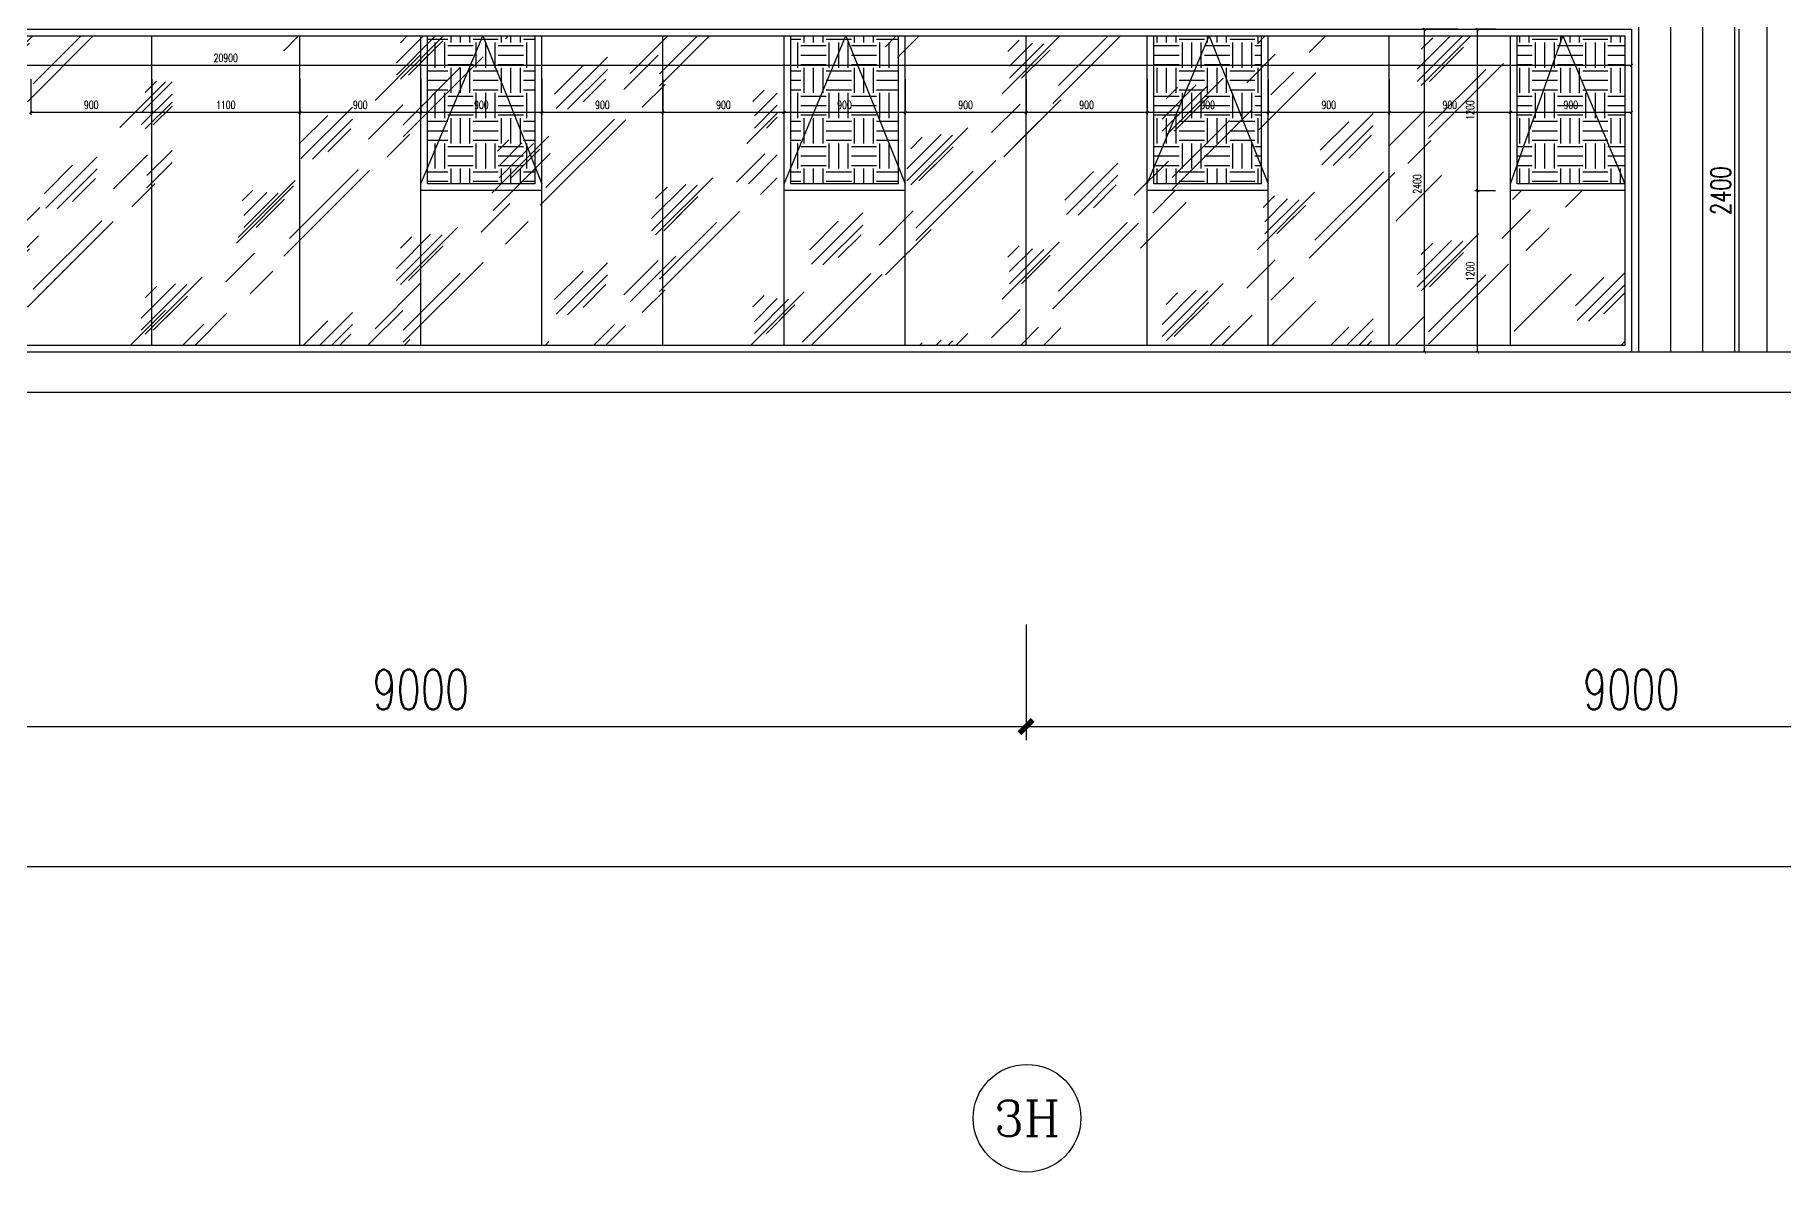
# Model space of a CAD drawing. Extents: x -2377130 to 293730, y -2 to 754590.
# Drawn here: x 39150 to 52147, y 511142 to 519595 of the extents above; entities that cross this region are included whole.
import ezdxf
from ezdxf.enums import TextEntityAlignment as Align

# ---------------------------------------------------------------- set-up
doc = ezdxf.new("R2010")
doc.units = 0
doc.header["$LTSCALE"] = 1000
doc.header["$MEASUREMENT"] = 0
doc.linetypes.add('__DASH', pattern=[0.35, 0.25, -0.1])
doc.linetypes.add('DOTE', pattern=[2.42, 2, -0.2, 0.02, -0.2])
doc.layers.get('Defpoints').update_dxf_attribs({"color": 210})
for name, color, linetype in [('A-AXIS-D', 1, 'Continuous'), ('A-AXIS-DOTE', 14, 'DOTE'), ('A-AXIS-DP', 126, 'Continuous'), ('A-HATCH-2', 251, 'Continuous'), ('A-LIN-V', 9, 'Continuous'), ('A-WINDOW', 140, 'Continuous'), ('A-门窗表显示尺寸', 160, 'Continuous'), ('AS-WALL', 40, 'Continuous'), ('PUB_TEXT', 7, 'Continuous'), ('SPACE_HATCH', 8, 'Continuous'), ('参考线', 8, 'Continuous')]:
    doc.layers.add(name, color=color, linetype=linetype)
doc.layers.add('A-WALL-HATCH', color=8, linetype='Continuous', lineweight=13)
doc.styles.add('_TCH_AXIS', font='COMPLEX', dxfattribs={"bigfont": 'GBCBIG'})
doc.styles.add('_TCH_DIM_T3', font='SIMPLEX', dxfattribs={"width": 0.705882, "bigfont": 'GBCBIG'})
doc.styles.add('A-DIM_T3', font='SIMPLEX', dxfattribs={"width": 0.705882, "bigfont": 'GBCBIG'})
doc.dimstyles.new('_TCH_ARCH&&100', dxfattribs={"dimtxt": 297.5, "dimasz": 100, "dimexe": 100, "dimexo": 100, "dimgap": 126.25, "dimtad": 1, "dimdec": 0, "dimzin": 0, "dimdsep": 46, "dimtxsty": '_TCH_DIM_T3', "dimblk": 'ARCHTICK', "dimcen": 0.09, "dimclrt": 7, "dimazin": 2, "dimtfac": 1, "dimtdec": 0, "dimtix": 1, "dimtmove": 2, "dimatfit": 3, "dimfxl": 0, "dimtolj": 1, "dimtzin": 0, "dimarcsym": 0})
doc.dimstyles.new('A-DIM&&20', dxfattribs={"dimtxt": 59.5, "dimasz": 20, "dimexe": 20, "dimexo": 20, "dimgap": 25.25, "dimtad": 1, "dimdec": 0, "dimzin": 0, "dimdsep": 46, "dimtxsty": 'A-DIM_T3', "dimblk": 'ARCHTICK', "dimcen": 0.09, "dimclrt": 7, "dimazin": 2, "dimtfac": 1, "dimtdec": 0, "dimtix": 1, "dimtmove": 2, "dimatfit": 3, "dimfxl": 0, "dimtolj": 1, "dimtzin": 0, "dimarcsym": 0})
pattern_1 = [(0, (-131780, 6e-11), (187.5, 187.5), [187.5, -187.5]), (0, (-131780, 70.31), (187.5, 187.5), [187.5, -187.5]), (0, (-131780, 140.63), (187.5, 187.5), [187.5, -187.5]), (90, (-131756.56, 164.06), (-187.5, 187.5), [187.5, -187.5]), (90, (-131686.25, 164.06), (-187.5, 187.5), [187.5, -187.5]), (90, (-131615.94, 164.06), (-187.5, 187.5), [187.5, -187.5])]

# ---------------------------------------------------------------- blocks, each defined once
blk = doc.blocks.new('_ArchTick')
at = {"color": 0, "linetype": 'ByBlock', "const_width": 0.4}
blk.add_lwpolyline([(-0.5, -0.5), (0.5, 0.5)], dxfattribs=at)
blk = doc.blocks.new('*D1877')
at = {"layer": 'A-AXIS-D', "color": 0, "lineweight": -2}
for p, q in [((-17281, 515211), (-17281, 513313)), ((168419, 515211), (168419, 513313)), ((-17281, 513413), (168419, 513413))]:
    blk.add_line(p, q, dxfattribs=at)
at = {"layer": 'Defpoints', "color": 0}
for p in [(-17281, 515311), (168419, 515311), (168419, 513413)]:
    blk.add_point(p, dxfattribs=at)
at = {"layer": 'A-AXIS-D', "color": 0, "lineweight": -2, "xscale": 100, "yscale": 100, "zscale": 100, "rotation": 180}
blk.add_blockref('_ArchTick', (-17281, 513413), dxfattribs=at)
at = {"layer": 'A-AXIS-D', "color": 0, "lineweight": -2, "xscale": 100, "yscale": 100, "zscale": 100}
blk.add_blockref('_ArchTick', (168419, 513413), dxfattribs=at)
at = {"layer": 'A-AXIS-D', "color": 7, "insert": (75569, 513688), "char_height": 297.5, "attachment_point": 5, "style": '_TCH_DIM_T3'}
blk.add_mtext('\\A1;185700', dxfattribs=at)
blk = doc.blocks.new('*D1863')
at = {"layer": 'A-AXIS-D', "color": 0, "lineweight": -2}
for p, q in [((46519, 515211), (46519, 514353)), ((55519, 515211), (55519, 514353)), ((46519, 514453), (55519, 514453))]:
    blk.add_line(p, q, dxfattribs=at)
at = {"layer": 'Defpoints', "color": 0}
for p in [(46519, 515311), (55519, 515311), (55519, 514453)]:
    blk.add_point(p, dxfattribs=at)
at = {"layer": 'A-AXIS-D', "color": 0, "lineweight": -2, "xscale": 100, "yscale": 100, "zscale": 100, "rotation": 180}
blk.add_blockref('_ArchTick', (46519, 514453), dxfattribs=at)
at = {"layer": 'A-AXIS-D', "color": 0, "lineweight": -2, "xscale": 100, "yscale": 100, "zscale": 100}
blk.add_blockref('_ArchTick', (55519, 514453), dxfattribs=at)
at = {"layer": 'A-AXIS-D', "color": 7, "insert": (51019, 514728), "char_height": 297.5, "attachment_point": 5, "style": '_TCH_DIM_T3'}
blk.add_mtext('\\A1;9000', dxfattribs=at)
blk = doc.blocks.new('*D1862')
at = {"layer": 'A-AXIS-D', "color": 0, "lineweight": -2}
for p, q in [((37519, 515211), (37519, 514353)), ((46519, 515211), (46519, 514353)), ((37519, 514453), (46519, 514453))]:
    blk.add_line(p, q, dxfattribs=at)
at = {"layer": 'Defpoints', "color": 0}
for p in [(37519, 515311), (46519, 515311), (46519, 514453)]:
    blk.add_point(p, dxfattribs=at)
at = {"layer": 'A-AXIS-D', "color": 0, "lineweight": -2, "xscale": 100, "yscale": 100, "zscale": 100, "rotation": 180}
blk.add_blockref('_ArchTick', (37519, 514453), dxfattribs=at)
at = {"layer": 'A-AXIS-D', "color": 0, "lineweight": -2, "xscale": 100, "yscale": 100, "zscale": 100}
blk.add_blockref('_ArchTick', (46519, 514453), dxfattribs=at)
at = {"layer": 'A-AXIS-D', "color": 7, "insert": (42019, 514728), "char_height": 297.5, "attachment_point": 5, "style": '_TCH_DIM_T3'}
blk.add_mtext('\\A1;9000', dxfattribs=at)
blk = doc.blocks.new('*D1613')
at = {"layer": 'A-门窗表显示尺寸', "color": 0, "lineweight": -2}
for p, q in [((30119, 519617), (30119, 519350)), ((51019, 519617), (51019, 519350)), ((30119, 519370), (51019, 519370))]:
    blk.add_line(p, q, dxfattribs=at)
at = {"layer": 'Defpoints', "color": 0}
for p in [(30119, 519637), (51019, 519637), (51019, 519370)]:
    blk.add_point(p, dxfattribs=at)
at = {"layer": 'A-门窗表显示尺寸', "color": 0, "lineweight": -2, "xscale": 20, "yscale": 20, "zscale": 20, "rotation": 180}
blk.add_blockref('_ArchTick', (30119, 519370), dxfattribs=at)
at = {"layer": 'A-门窗表显示尺寸', "color": 0, "lineweight": -2, "xscale": 20, "yscale": 20, "zscale": 20}
blk.add_blockref('_ArchTick', (51019, 519370), dxfattribs=at)
at = {"layer": 'A-门窗表显示尺寸', "color": 7, "insert": (40569, 519425), "char_height": 59.5, "attachment_point": 5, "style": 'A-DIM_T3'}
blk.add_mtext('\\A1;20900', dxfattribs=at)
blk = doc.blocks.new('*D1604')
at = {"layer": 'A-门窗表显示尺寸', "color": 0, "lineweight": -2}
for p, q in [((50009, 518437), (49856, 518437)), ((49876, 517237), (49876, 518437)), ((50009, 517237), (49856, 517237))]:
    blk.add_line(p, q, dxfattribs=at)
at = {"layer": 'Defpoints', "color": 0}
for p in [(49876, 518437), (50029, 518437), (50029, 517237)]:
    blk.add_point(p, dxfattribs=at)
at = {"layer": 'A-门窗表显示尺寸', "color": 0, "lineweight": -2, "xscale": 20, "yscale": 20, "zscale": 20}
for p, rotation in [((49876, 518437), 90), ((49876, 517237), 270)]:
    blk.add_blockref('_ArchTick', p, dxfattribs=dict(at, rotation=rotation))
at = {"layer": 'A-门窗表显示尺寸', "color": 7, "insert": (49821, 517837), "char_height": 59.5, "attachment_point": 5, "rotation": 90, "style": 'A-DIM_T3'}
blk.add_mtext('\\A1;1200', dxfattribs=at)
blk = doc.blocks.new('*D1605')
at = {"layer": 'A-门窗表显示尺寸', "color": 0, "lineweight": -2}
for p, q in [((50009, 519637), (49856, 519637)), ((49876, 518437), (49876, 519637)), ((50009, 518437), (49856, 518437))]:
    blk.add_line(p, q, dxfattribs=at)
at = {"layer": 'Defpoints', "color": 0}
for p in [(49876, 519637), (50029, 519637), (50029, 518437)]:
    blk.add_point(p, dxfattribs=at)
at = {"layer": 'A-门窗表显示尺寸', "color": 0, "lineweight": -2, "xscale": 20, "yscale": 20, "zscale": 20}
for p, rotation in [((49876, 519637), 90), ((49876, 518437), 270)]:
    blk.add_blockref('_ArchTick', p, dxfattribs=dict(at, rotation=rotation))
at = {"layer": 'A-门窗表显示尺寸', "color": 7, "insert": (49821, 519037), "char_height": 59.5, "attachment_point": 5, "rotation": 90, "style": 'A-DIM_T3'}
blk.add_mtext('\\A1;1200', dxfattribs=at)
blk = doc.blocks.new('*D1606')
at = {"layer": 'A-门窗表显示尺寸', "color": 0, "lineweight": -2}
for p, q in [((50119, 519267), (50119, 519000)), ((51019, 519267), (51019, 519000)), ((50119, 519020), (51019, 519020))]:
    blk.add_line(p, q, dxfattribs=at)
at = {"layer": 'Defpoints', "color": 0}
for p in [(50119, 519287), (51019, 519287), (51019, 519020)]:
    blk.add_point(p, dxfattribs=at)
at = {"layer": 'A-门窗表显示尺寸', "color": 0, "lineweight": -2, "xscale": 20, "yscale": 20, "zscale": 20, "rotation": 180}
blk.add_blockref('_ArchTick', (50119, 519020), dxfattribs=at)
at = {"layer": 'A-门窗表显示尺寸', "color": 0, "lineweight": -2, "xscale": 20, "yscale": 20, "zscale": 20}
blk.add_blockref('_ArchTick', (51019, 519020), dxfattribs=at)
at = {"layer": 'A-门窗表显示尺寸', "color": 7, "insert": (50569, 519075), "char_height": 59.5, "attachment_point": 5, "style": 'A-DIM_T3'}
blk.add_mtext('\\A1;900', dxfattribs=at)
blk = doc.blocks.new('*D1607')
at = {"layer": 'A-门窗表显示尺寸', "color": 0, "lineweight": -2}
for p, q in [((49219, 519267), (49219, 519000)), ((50119, 519267), (50119, 519000)), ((49219, 519020), (50119, 519020))]:
    blk.add_line(p, q, dxfattribs=at)
at = {"layer": 'Defpoints', "color": 0}
for p in [(49219, 519287), (50119, 519287), (50119, 519020)]:
    blk.add_point(p, dxfattribs=at)
at = {"layer": 'A-门窗表显示尺寸', "color": 0, "lineweight": -2, "xscale": 20, "yscale": 20, "zscale": 20, "rotation": 180}
blk.add_blockref('_ArchTick', (49219, 519020), dxfattribs=at)
at = {"layer": 'A-门窗表显示尺寸', "color": 0, "lineweight": -2, "xscale": 20, "yscale": 20, "zscale": 20}
blk.add_blockref('_ArchTick', (50119, 519020), dxfattribs=at)
at = {"layer": 'A-门窗表显示尺寸', "color": 7, "insert": (49669, 519075), "char_height": 59.5, "attachment_point": 5, "style": 'A-DIM_T3'}
blk.add_mtext('\\A1;900', dxfattribs=at)
blk = doc.blocks.new('*D1608')
at = {"layer": 'A-门窗表显示尺寸', "color": 0, "lineweight": -2}
for p, q in [((48319, 519267), (48319, 519000)), ((49219, 519267), (49219, 519000)), ((48319, 519020), (49219, 519020))]:
    blk.add_line(p, q, dxfattribs=at)
at = {"layer": 'Defpoints', "color": 0}
for p in [(48319, 519287), (49219, 519287), (49219, 519020)]:
    blk.add_point(p, dxfattribs=at)
at = {"layer": 'A-门窗表显示尺寸', "color": 0, "lineweight": -2, "xscale": 20, "yscale": 20, "zscale": 20, "rotation": 180}
blk.add_blockref('_ArchTick', (48319, 519020), dxfattribs=at)
at = {"layer": 'A-门窗表显示尺寸', "color": 0, "lineweight": -2, "xscale": 20, "yscale": 20, "zscale": 20}
blk.add_blockref('_ArchTick', (49219, 519020), dxfattribs=at)
at = {"layer": 'A-门窗表显示尺寸', "color": 7, "insert": (48769, 519075), "char_height": 59.5, "attachment_point": 5, "style": 'A-DIM_T3'}
blk.add_mtext('\\A1;900', dxfattribs=at)
blk = doc.blocks.new('*D1609')
at = {"layer": 'A-门窗表显示尺寸', "color": 0, "lineweight": -2}
for p, q in [((47419, 519267), (47419, 519000)), ((48319, 519267), (48319, 519000)), ((47419, 519020), (48319, 519020))]:
    blk.add_line(p, q, dxfattribs=at)
at = {"layer": 'Defpoints', "color": 0}
for p in [(47419, 519287), (48319, 519287), (48319, 519020)]:
    blk.add_point(p, dxfattribs=at)
at = {"layer": 'A-门窗表显示尺寸', "color": 0, "lineweight": -2, "xscale": 20, "yscale": 20, "zscale": 20, "rotation": 180}
blk.add_blockref('_ArchTick', (47419, 519020), dxfattribs=at)
at = {"layer": 'A-门窗表显示尺寸', "color": 0, "lineweight": -2, "xscale": 20, "yscale": 20, "zscale": 20}
blk.add_blockref('_ArchTick', (48319, 519020), dxfattribs=at)
at = {"layer": 'A-门窗表显示尺寸', "color": 7, "insert": (47869, 519075), "char_height": 59.5, "attachment_point": 5, "style": 'A-DIM_T3'}
blk.add_mtext('\\A1;900', dxfattribs=at)
blk = doc.blocks.new('*D1610')
at = {"layer": 'A-门窗表显示尺寸', "color": 0, "lineweight": -2}
for p, q in [((46519, 519267), (46519, 519000)), ((47419, 519267), (47419, 519000)), ((46519, 519020), (47419, 519020))]:
    blk.add_line(p, q, dxfattribs=at)
at = {"layer": 'Defpoints', "color": 0}
for p in [(46519, 519287), (47419, 519287), (47419, 519020)]:
    blk.add_point(p, dxfattribs=at)
at = {"layer": 'A-门窗表显示尺寸', "color": 0, "lineweight": -2, "xscale": 20, "yscale": 20, "zscale": 20, "rotation": 180}
blk.add_blockref('_ArchTick', (46519, 519020), dxfattribs=at)
at = {"layer": 'A-门窗表显示尺寸', "color": 0, "lineweight": -2, "xscale": 20, "yscale": 20, "zscale": 20}
blk.add_blockref('_ArchTick', (47419, 519020), dxfattribs=at)
at = {"layer": 'A-门窗表显示尺寸', "color": 7, "insert": (46969, 519075), "char_height": 59.5, "attachment_point": 5, "style": 'A-DIM_T3'}
blk.add_mtext('\\A1;900', dxfattribs=at)
blk = doc.blocks.new('*D1611')
at = {"layer": 'A-门窗表显示尺寸', "color": 0, "lineweight": -2}
for p, q in [((45619, 519267), (45619, 519000)), ((46519, 519267), (46519, 519000)), ((45619, 519020), (46519, 519020))]:
    blk.add_line(p, q, dxfattribs=at)
at = {"layer": 'Defpoints', "color": 0}
for p in [(45619, 519287), (46519, 519287), (46519, 519020)]:
    blk.add_point(p, dxfattribs=at)
at = {"layer": 'A-门窗表显示尺寸', "color": 0, "lineweight": -2, "xscale": 20, "yscale": 20, "zscale": 20, "rotation": 180}
blk.add_blockref('_ArchTick', (45619, 519020), dxfattribs=at)
at = {"layer": 'A-门窗表显示尺寸', "color": 0, "lineweight": -2, "xscale": 20, "yscale": 20, "zscale": 20}
blk.add_blockref('_ArchTick', (46519, 519020), dxfattribs=at)
at = {"layer": 'A-门窗表显示尺寸', "color": 7, "insert": (46069, 519075), "char_height": 59.5, "attachment_point": 5, "style": 'A-DIM_T3'}
blk.add_mtext('\\A1;900', dxfattribs=at)
blk = doc.blocks.new('*D1612')
at = {"layer": 'A-门窗表显示尺寸', "color": 0, "lineweight": -2}
for p, q in [((44719, 519267), (44719, 519000)), ((45619, 519267), (45619, 519000)), ((44719, 519020), (45619, 519020))]:
    blk.add_line(p, q, dxfattribs=at)
at = {"layer": 'Defpoints', "color": 0}
for p in [(44719, 519287), (45619, 519287), (45619, 519020)]:
    blk.add_point(p, dxfattribs=at)
at = {"layer": 'A-门窗表显示尺寸', "color": 0, "lineweight": -2, "xscale": 20, "yscale": 20, "zscale": 20, "rotation": 180}
blk.add_blockref('_ArchTick', (44719, 519020), dxfattribs=at)
at = {"layer": 'A-门窗表显示尺寸', "color": 0, "lineweight": -2, "xscale": 20, "yscale": 20, "zscale": 20}
blk.add_blockref('_ArchTick', (45619, 519020), dxfattribs=at)
at = {"layer": 'A-门窗表显示尺寸', "color": 7, "insert": (45169, 519075), "char_height": 59.5, "attachment_point": 5, "style": 'A-DIM_T3'}
blk.add_mtext('\\A1;900', dxfattribs=at)
blk = doc.blocks.new('*D1595')
at = {"layer": 'A-门窗表显示尺寸', "color": 0, "lineweight": -2}
for p, q in [((43819, 519267), (43819, 519000)), ((44719, 519267), (44719, 519000)), ((43819, 519020), (44719, 519020))]:
    blk.add_line(p, q, dxfattribs=at)
at = {"layer": 'Defpoints', "color": 0}
for p in [(43819, 519287), (44719, 519287), (44719, 519020)]:
    blk.add_point(p, dxfattribs=at)
at = {"layer": 'A-门窗表显示尺寸', "color": 0, "lineweight": -2, "xscale": 20, "yscale": 20, "zscale": 20, "rotation": 180}
blk.add_blockref('_ArchTick', (43819, 519020), dxfattribs=at)
at = {"layer": 'A-门窗表显示尺寸', "color": 0, "lineweight": -2, "xscale": 20, "yscale": 20, "zscale": 20}
blk.add_blockref('_ArchTick', (44719, 519020), dxfattribs=at)
at = {"layer": 'A-门窗表显示尺寸', "color": 7, "insert": (44269, 519075), "char_height": 59.5, "attachment_point": 5, "style": 'A-DIM_T3'}
blk.add_mtext('\\A1;900', dxfattribs=at)
blk = doc.blocks.new('*D1596')
at = {"layer": 'A-门窗表显示尺寸', "color": 0, "lineweight": -2}
for p, q in [((42919, 519267), (42919, 519000)), ((43819, 519267), (43819, 519000)), ((42919, 519020), (43819, 519020))]:
    blk.add_line(p, q, dxfattribs=at)
at = {"layer": 'Defpoints', "color": 0}
for p in [(42919, 519287), (43819, 519287), (43819, 519020)]:
    blk.add_point(p, dxfattribs=at)
at = {"layer": 'A-门窗表显示尺寸', "color": 0, "lineweight": -2, "xscale": 20, "yscale": 20, "zscale": 20, "rotation": 180}
blk.add_blockref('_ArchTick', (42919, 519020), dxfattribs=at)
at = {"layer": 'A-门窗表显示尺寸', "color": 0, "lineweight": -2, "xscale": 20, "yscale": 20, "zscale": 20}
blk.add_blockref('_ArchTick', (43819, 519020), dxfattribs=at)
at = {"layer": 'A-门窗表显示尺寸', "color": 7, "insert": (43369, 519075), "char_height": 59.5, "attachment_point": 5, "style": 'A-DIM_T3'}
blk.add_mtext('\\A1;900', dxfattribs=at)
blk = doc.blocks.new('*D1597')
at = {"layer": 'A-门窗表显示尺寸', "color": 0, "lineweight": -2}
for p, q in [((42019, 519267), (42019, 519000)), ((42919, 519267), (42919, 519000)), ((42019, 519020), (42919, 519020))]:
    blk.add_line(p, q, dxfattribs=at)
at = {"layer": 'Defpoints', "color": 0}
for p in [(42019, 519287), (42919, 519287), (42919, 519020)]:
    blk.add_point(p, dxfattribs=at)
at = {"layer": 'A-门窗表显示尺寸', "color": 0, "lineweight": -2, "xscale": 20, "yscale": 20, "zscale": 20, "rotation": 180}
blk.add_blockref('_ArchTick', (42019, 519020), dxfattribs=at)
at = {"layer": 'A-门窗表显示尺寸', "color": 0, "lineweight": -2, "xscale": 20, "yscale": 20, "zscale": 20}
blk.add_blockref('_ArchTick', (42919, 519020), dxfattribs=at)
at = {"layer": 'A-门窗表显示尺寸', "color": 7, "insert": (42469, 519075), "char_height": 59.5, "attachment_point": 5, "style": 'A-DIM_T3'}
blk.add_mtext('\\A1;900', dxfattribs=at)
blk = doc.blocks.new('*D1598')
at = {"layer": 'A-门窗表显示尺寸', "color": 0, "lineweight": -2}
for p, q in [((41119, 519267), (41119, 519000)), ((42019, 519267), (42019, 519000)), ((41119, 519020), (42019, 519020))]:
    blk.add_line(p, q, dxfattribs=at)
at = {"layer": 'Defpoints', "color": 0}
for p in [(41119, 519287), (42019, 519287), (42019, 519020)]:
    blk.add_point(p, dxfattribs=at)
at = {"layer": 'A-门窗表显示尺寸', "color": 0, "lineweight": -2, "xscale": 20, "yscale": 20, "zscale": 20, "rotation": 180}
blk.add_blockref('_ArchTick', (41119, 519020), dxfattribs=at)
at = {"layer": 'A-门窗表显示尺寸', "color": 0, "lineweight": -2, "xscale": 20, "yscale": 20, "zscale": 20}
blk.add_blockref('_ArchTick', (42019, 519020), dxfattribs=at)
at = {"layer": 'A-门窗表显示尺寸', "color": 7, "insert": (41569, 519075), "char_height": 59.5, "attachment_point": 5, "style": 'A-DIM_T3'}
blk.add_mtext('\\A1;900', dxfattribs=at)
blk = doc.blocks.new('*D1599')
at = {"layer": 'A-门窗表显示尺寸', "color": 0, "lineweight": -2}
for p, q in [((40019, 519267), (40019, 519000)), ((41119, 519267), (41119, 519000)), ((40019, 519020), (41119, 519020))]:
    blk.add_line(p, q, dxfattribs=at)
at = {"layer": 'Defpoints', "color": 0}
for p in [(40019, 519287), (41119, 519287), (41119, 519020)]:
    blk.add_point(p, dxfattribs=at)
at = {"layer": 'A-门窗表显示尺寸', "color": 0, "lineweight": -2, "xscale": 20, "yscale": 20, "zscale": 20, "rotation": 180}
blk.add_blockref('_ArchTick', (40019, 519020), dxfattribs=at)
at = {"layer": 'A-门窗表显示尺寸', "color": 0, "lineweight": -2, "xscale": 20, "yscale": 20, "zscale": 20}
blk.add_blockref('_ArchTick', (41119, 519020), dxfattribs=at)
at = {"layer": 'A-门窗表显示尺寸', "color": 7, "insert": (40569, 519075), "char_height": 59.5, "attachment_point": 5, "style": 'A-DIM_T3'}
blk.add_mtext('\\A1;1100', dxfattribs=at)
blk = doc.blocks.new('*D1600')
at = {"layer": 'A-门窗表显示尺寸', "color": 0, "lineweight": -2}
for p, q in [((39119, 519267), (39119, 519000)), ((40019, 519267), (40019, 519000)), ((39119, 519020), (40019, 519020))]:
    blk.add_line(p, q, dxfattribs=at)
at = {"layer": 'Defpoints', "color": 0}
for p in [(39119, 519287), (40019, 519287), (40019, 519020)]:
    blk.add_point(p, dxfattribs=at)
at = {"layer": 'A-门窗表显示尺寸', "color": 0, "lineweight": -2, "xscale": 20, "yscale": 20, "zscale": 20, "rotation": 180}
blk.add_blockref('_ArchTick', (39119, 519020), dxfattribs=at)
at = {"layer": 'A-门窗表显示尺寸', "color": 0, "lineweight": -2, "xscale": 20, "yscale": 20, "zscale": 20}
blk.add_blockref('_ArchTick', (40019, 519020), dxfattribs=at)
at = {"layer": 'A-门窗表显示尺寸', "color": 7, "insert": (39569, 519075), "char_height": 59.5, "attachment_point": 5, "style": 'A-DIM_T3'}
blk.add_mtext('\\A1;900', dxfattribs=at)
blk = doc.blocks.new('*D1594')
at = {"layer": 'A-门窗表显示尺寸', "color": 0, "lineweight": -2}
for p, q in [((49729, 519637), (49462, 519637)), ((49482, 517237), (49482, 519637)), ((49729, 517237), (49462, 517237))]:
    blk.add_line(p, q, dxfattribs=at)
at = {"layer": 'Defpoints', "color": 0}
for p in [(49482, 519637), (49749, 519637), (49749, 517237)]:
    blk.add_point(p, dxfattribs=at)
at = {"layer": 'A-门窗表显示尺寸', "color": 0, "lineweight": -2, "xscale": 20, "yscale": 20, "zscale": 20}
for p, rotation in [((49482, 519637), 90), ((49482, 517237), 270)]:
    blk.add_blockref('_ArchTick', p, dxfattribs=dict(at, rotation=rotation))
at = {"layer": 'A-门窗表显示尺寸', "color": 7, "insert": (49427, 518487), "char_height": 59.5, "attachment_point": 5, "rotation": 90, "style": 'A-DIM_T3'}
blk.add_mtext('\\A1;2400', dxfattribs=at)

msp = doc.modelspace()

# ---------------------------------------------------------------- linework, layer by layer
at = {"layer": 'A-AXIS-D', "color": 8}
msp.add_circle((46525.6, 511541.7), 400, dxfattribs=at)
at = {"layer": 'A-AXIS-DOTE', "color": 8, "linetype": '__DASH', "ltscale": 2}
msp.add_line((176167.5, 517237.5), (-23524.5, 517237.5), dxfattribs=at)
at = {"layer": 'A-AXIS-DP', "color": 8}
msp.add_line((51820.7, 517237.5), (51820.7, 519637.5), dxfattribs=at)
at = {"layer": 'A-HATCH-2', "color": 8, "linetype": 'Continuous'}
for p, q in [((51075, 517237.5), (51075, 535687.5)), ((51313.1, 517237.5), (51313.1, 535687.5)), ((51551.3, 517237.5), (51551.3, 535687.5)), ((51789.4, 517237.5), (51789.4, 535687.5)), ((52027.5, 517237.5), (52027.5, 535687.5))]:
    msp.add_line(p, q, dxfattribs=at)
at = {"layer": 'AS-WALL', "color": 8}
msp.add_line((176167.5, 516937.5), (-23524.5, 516937.5), dxfattribs=at)

# ---------------------------------------------------------------- texts
at = {"layer": 'A-AXIS-DP', "color": 8, "insert": (51683.2, 518437.5), "char_height": 148.75, "attachment_point": 5, "rotation": 90, "style": '_TCH_DIM_T3'}
msp.add_mtext('\\A1;2400', dxfattribs=at)
at = {"layer": 'PUB_TEXT', "color": 8, "style": '_TCH_AXIS'}
msp.add_text('3H', height=265.5, dxfattribs=at).set_placement((46279.1, 511409), (46772.1, 511409), align=Align.FIT)

# ---------------------------------------------------------------- dimensions: what is measured, and where the dimension line sits
at = {"layer": 'A-AXIS-D', "color": 8}
for base, p1, p2, picture, middle in [((168419.3, 513413.4), (-17280.7, 515311.4), (168419.3, 515311.4), '*D1877', (75569.3, 513688.4)), ((46519.3, 514453.4), (37519.3, 515311.4), (46519.3, 515311.4), '*D1862', (42019.3, 514728.4)), ((55519.3, 514453.4), (46519.3, 515311.4), (55519.3, 515311.4), '*D1863', (51019.3, 514728.4))]:
    dim = msp.add_linear_dim(base=base, p1=p1, p2=p2, angle=0, dimstyle='_TCH_ARCH&&100', override={"dimgap": 0}, dxfattribs=at)
    dim.commit()
    dim.dimension.update_dxf_attribs({"geometry": picture, "text_midpoint": middle, "dimtype": 161})

# ---------------------------------------------------------------- next in the draw order: wipeouts: each hides what was drawn before it
at = {"color": 8}
msp.add_wipeout([(30119.3, 517237.5), (51019.3, 517237.5), (51019.3, 519637.5), (30119.3, 519637.5)], dxfattribs=at).dxf.layer = '参考线'

# ---------------------------------------------------------------- next in the draw order: hatches: boundary and pattern name
at = {"layer": 'A-WALL-HATCH'}
h = msp.add_hatch(dxfattribs=at)
h.set_pattern_fill('玻璃2', color=8, scale=100, angle=180)
h.set_pattern_definition([(45, (1436431.1, 60), (0, 1527.35065), [600, -360, 600, -360, 240, -523.2816]), (45, (1436401.1, 90), (0, 1527.35065), [480, -600, 360, -360, 420, -463.2816]), (45, (1436401.1, 180), (0, 1527.35065), [360, -720, 240, -360, 540, -463.2816]), (45, (1436491.1, 90), (0, 1527.35065), [360, -720, 300, -1303.2815]), (45, (1436581.1, 180), (0, 1527.35065), [180, -900, 120, -1483.2815]), (45, (1436431.1, 330), (0, 1527.35065), [120, -900, 120, -480, 300, -763.2816]), (45, (1436971.1, 240), (0, 1527.35065), [600, -900, 720, -475.2816]), (45, (1436971.1, 150), (0, 1527.35065), [840, -600, 900, -355.2816]), (45, (1437121.1, 270), (0, -1697.0563), [600, -840, 480, -763.2816]), (45, (1437031.1, 450), (0, 1527.35065), [300, -1200, 360, -823.2816]), (45, (1437211.1, 360), (0, 1527.35065), [240, -1200, 240, -1003.2815])])
h.paths.add_polyline_path([(50969.3, 517287.5), (30169.3, 517287.5), (30169.3, 518437.5), (31069.3, 518437.5), (31069.3, 519587.5), (35669.3, 519587.5), (35669.3, 518437.5), (36469.3, 518437.5), (36469.3, 519587.5), (40169.3, 519587.5), (40169.3, 518437.5), (40969.3, 518437.5), (40969.3, 519587.5), (44669.3, 519587.5), (44669.3, 518437.5), (45469.3, 518437.5), (45469.3, 519587.5), (50069.3, 519587.5), (50069.3, 518437.5), (50969.3, 518437.5)])
at = {"layer": 'SPACE_HATCH'}
h = msp.add_hatch(dxfattribs=at)
h.set_pattern_fill('土壤', color=8, scale=50, style=0)
h.set_pattern_definition(pattern_1)
h.paths.add_polyline_path([(42869.3, 518487.5), (42069.3, 518487.5), (42069.3, 519587.5), (42869.3, 519587.5)])
h = msp.add_hatch(dxfattribs=at)
h.set_pattern_fill('土壤', color=8, scale=50, style=0)
h.set_pattern_definition(pattern_1)
h.paths.add_polyline_path([(42869.3, 518487.5), (42069.3, 518487.5), (42069.3, 519587.5), (42869.3, 519587.5)])
h = msp.add_hatch(dxfattribs=at)
h.set_pattern_fill('土壤', color=8, scale=50, style=0)
h.set_pattern_definition(pattern_1)
h.paths.add_polyline_path([(45569.3, 518487.5), (44769.3, 518487.5), (44769.3, 519587.5), (45569.3, 519587.5)])
h = msp.add_hatch(dxfattribs=at)
h.set_pattern_fill('土壤', color=8, scale=50, style=0)
h.set_pattern_definition(pattern_1)
h.paths.add_polyline_path([(45569.3, 518487.5), (44769.3, 518487.5), (44769.3, 519587.5), (45569.3, 519587.5)])
h = msp.add_hatch(dxfattribs=at)
h.set_pattern_fill('土壤', color=8, scale=50, style=0)
h.set_pattern_definition(pattern_1)
h.paths.add_polyline_path([(48269.3, 518487.5), (47469.3, 518487.5), (47469.3, 519587.5), (48269.3, 519587.5)])
h = msp.add_hatch(dxfattribs=at)
h.set_pattern_fill('土壤', color=8, scale=50, style=0)
h.set_pattern_definition(pattern_1)
h.paths.add_polyline_path([(48269.3, 518487.5), (47469.3, 518487.5), (47469.3, 519587.5), (48269.3, 519587.5)])
h = msp.add_hatch(dxfattribs=at)
h.set_pattern_fill('土壤', color=8, scale=50, style=0)
h.set_pattern_definition(pattern_1)
h.paths.add_polyline_path([(50969.3, 518487.5), (50169.3, 518487.5), (50169.3, 519587.5), (50969.3, 519587.5)])

# ---------------------------------------------------------------- next in the draw order: linework, layer by layer
at = {"layer": 'A-LIN-V', "color": 8}
msp.add_line((168419.3, 517237.5), (-17280.7, 517237.5), dxfattribs=at)
at = {"layer": 'A-WINDOW', "color": 8}
for p, q in [((40019.3, 517287.5), (40019.3, 519587.5)), ((41119.3, 517287.5), (41119.3, 519587.5)), ((42019.3, 517287.5), (42019.3, 519587.5)), ((42069.3, 518487.5), (42069.3, 519587.5)), ((42869.3, 518487.5), (42869.3, 519587.5)), ((42919.3, 517287.5), (42919.3, 519587.5)), ((43819.3, 517287.5), (43819.3, 519587.5)), ((44719.3, 517287.5), (44719.3, 519587.5)), ((44769.3, 518487.5), (44769.3, 519587.5)), ((45569.3, 518487.5), (45569.3, 519587.5)), ((45619.3, 517287.5), (45619.3, 519587.5)), ((46519.3, 517287.5), (46519.3, 519587.5)), ((47419.3, 517287.5), (47419.3, 519587.5)), ((47469.3, 518487.5), (47469.3, 519587.5)), ((48269.3, 518487.5), (48269.3, 519587.5)), ((48319.3, 517287.5), (48319.3, 519587.5)), ((49219.3, 517287.5), (49219.3, 519587.5)), ((50119.3, 517287.5), (50119.3, 519587.5)), ((50169.3, 518487.5), (50169.3, 519587.5)), ((42919.3, 518437.5), (42019.3, 518437.5)), ((42869.3, 518487.5), (42069.3, 518487.5)), ((45619.3, 518437.5), (44719.3, 518437.5)), ((45569.3, 518487.5), (44769.3, 518487.5)), ((48319.3, 518437.5), (47419.3, 518437.5)), ((48269.3, 518487.5), (47469.3, 518487.5)), ((50969.3, 518437.5), (50119.3, 518437.5)), ((50969.3, 518487.5), (50169.3, 518487.5))]:
    msp.add_line(p, q, dxfattribs=at)
for points in [[(51019.3, 517237.5), (30119.3, 517237.5), (30119.3, 519637.5), (51019.3, 519637.5)], [(50969.3, 517287.5), (30169.3, 517287.5), (30169.3, 519587.5), (50969.3, 519587.5)]]:
    msp.add_lwpolyline(points, close=True, dxfattribs=at)
for points in [[(42019.3, 518487.5), (42480, 519587.5), (42919.3, 518487.5)], [(44719.3, 518487.5), (45180, 519587.5), (45619.3, 518487.5)], [(47419.3, 518487.5), (47880, 519587.5), (48319.3, 518487.5)], [(50119.3, 518487.5), (50510, 519587.5), (50969.3, 518487.5)]]:
    msp.add_lwpolyline(points, dxfattribs=at)

# ---------------------------------------------------------------- next in the draw order: dimensions: what is measured, and where the dimension line sits
at = {"layer": 'A-门窗表显示尺寸', "color": 8}
for p1, p2, distance, picture, middle in [((30119.3, 519637.5), (51019.3, 519637.5), -267.5, '*D1613', (40569.3, 519425)), ((50029.3, 518437.5), (50029.3, 519637.5), 153.7, '*D1605', (49820.6, 519037.5)), ((39119.3, 519287.5), (40019.3, 519287.5), -267.5, '*D1600', (39569.3, 519075)), ((40019.3, 519287.5), (41119.3, 519287.5), -267.5, '*D1599', (40569.3, 519075)), ((41119.3, 519287.5), (42019.3, 519287.5), -267.5, '*D1598', (41569.3, 519075)), ((42019.3, 519287.5), (42919.3, 519287.5), -267.5, '*D1597', (42469.3, 519075)), ((42919.3, 519287.5), (43819.3, 519287.5), -267.5, '*D1596', (43369.3, 519075)), ((43819.3, 519287.5), (44719.3, 519287.5), -267.5, '*D1595', (44269.3, 519075)), ((44719.3, 519287.5), (45619.3, 519287.5), -267.5, '*D1612', (45169.3, 519075)), ((45619.3, 519287.5), (46519.3, 519287.5), -267.5, '*D1611', (46069.3, 519075)), ((46519.3, 519287.5), (47419.3, 519287.5), -267.5, '*D1610', (46969.3, 519075)), ((47419.3, 519287.5), (48319.3, 519287.5), -267.5, '*D1609', (47869.3, 519075)), ((48319.3, 519287.5), (49219.3, 519287.5), -267.5, '*D1608', (48769.3, 519075)), ((49219.3, 519287.5), (50119.3, 519287.5), -267.5, '*D1607', (49669.3, 519075)), ((50119.3, 519287.5), (51019.3, 519287.5), -267.5, '*D1606', (50569.3, 519075)), ((50029.3, 517237.5), (50029.3, 518437.5), 153.7, '*D1604', (49820.6, 517837.5))]:
    dim = msp.add_aligned_dim(p1=p1, p2=p2, distance=distance, dimstyle='A-DIM&&20', dxfattribs=at)
    dim.commit()
    dim.dimension.update_dxf_attribs({"geometry": picture, "text_midpoint": middle})
dim = msp.add_linear_dim(base=(49481.9, 519637.5), p1=(49749.3, 517237.5), p2=(49749.3, 519637.5), angle=90, dimstyle='A-DIM&&20', dxfattribs=at)
dim.commit()
dim.dimension.update_dxf_attribs({"geometry": '*D1594', "text_midpoint": (49426.9, 518487.5), "dimtype": 161})

doc.saveas('drawing.dxf')
